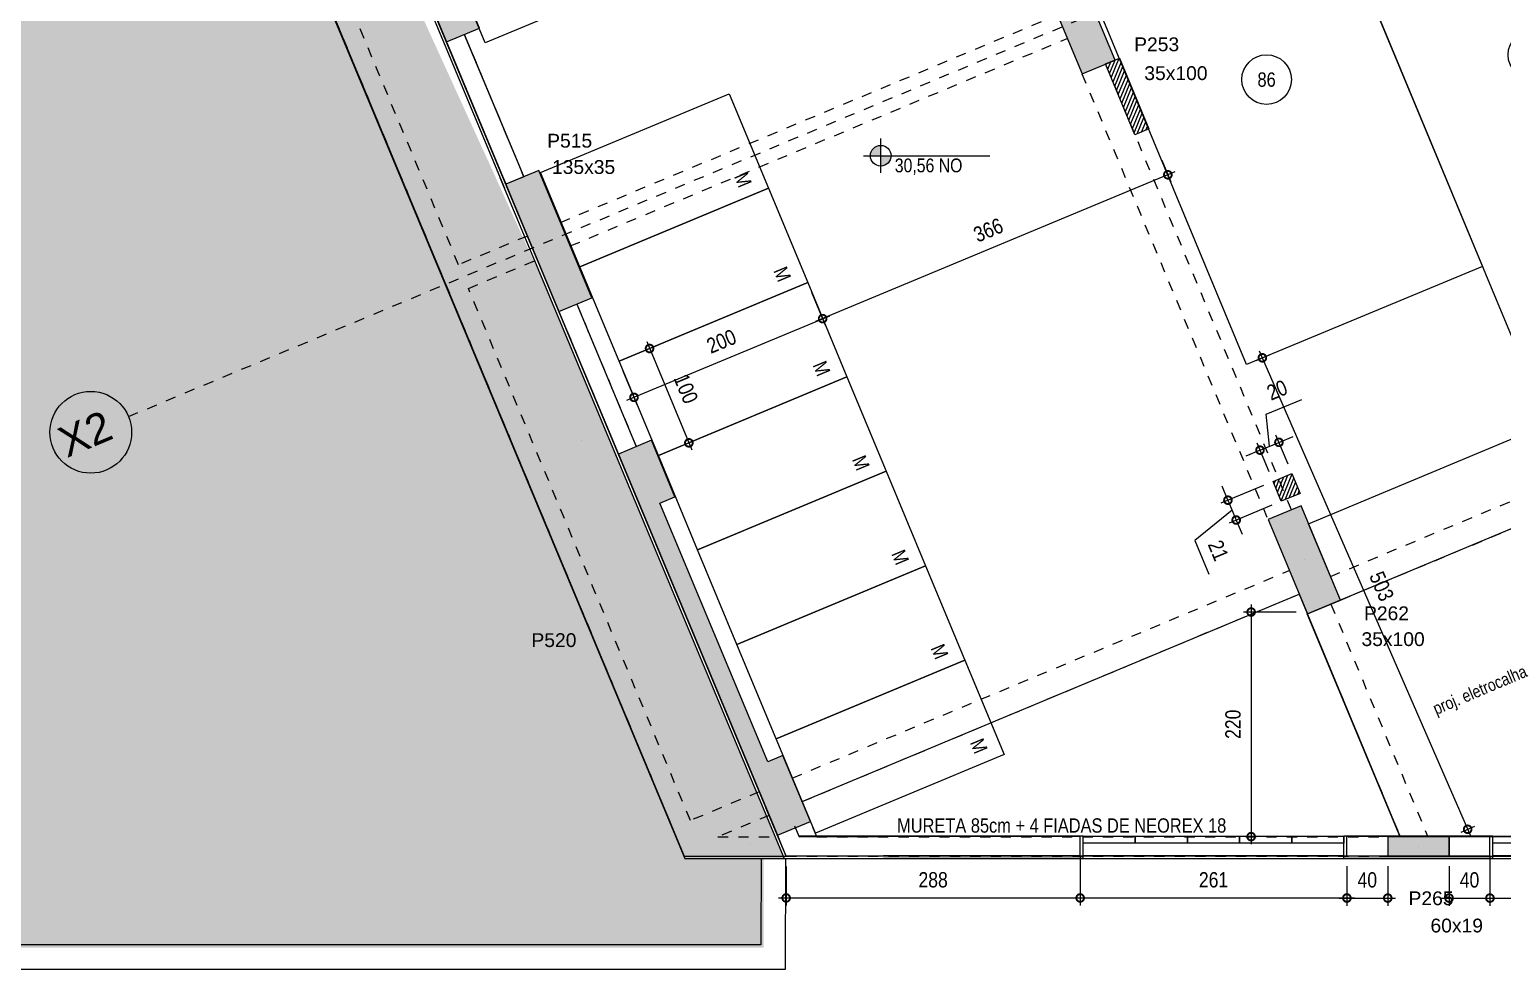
# Model space of a CAD drawing. Header units: metres. Extents: x -133 to 570, y -18 to 184.
# Drawn here: x -78.87 to -64.46, y -4.11 to 5.09 of the extents above; entities that cross this region are included whole.
import ezdxf
from ezdxf.enums import TextEntityAlignment as Align

# ---------------------------------------------------------------- set-up
doc = ezdxf.new("R2010")
doc.units = ezdxf.units.M
doc.header["$PDMODE"] = 35
doc.linetypes.add('DASHEDX2', pattern=[1.5, 1, -0.5])
doc.linetypes.add('ESTILO_TQS_0004', pattern=[1.12, 0.5, -0.2, 0.01, -0.2, 0.01, -0.2])
for name, color, linetype in [('1', 232, 'DASHEDX2'), ('12', 232, 'Continuous'), ('154', 37, 'Continuous'), ('205', 232, 'ESTILO_TQS_0004'), ('242', 143, 'Continuous'), ('28', 232, 'Continuous'), ('29', 232, 'Continuous'), ('3', 2, 'Continuous'), ('4', 2, 'Continuous'), ('5', 2, 'Continuous'), ('9', 232, 'Continuous'), ('ARQ-ALV ACAB', 4, 'Continuous'), ('ARQ-ALV OSSO', 5, 'Continuous'), ('ARQ-AUX', 7, 'Continuous'), ('ARQ-AUX1', 1, 'Continuous'), ('ARQ-DIM', 2, 'Continuous'), ('ARQ-DIM EMBASAM', 2, 'Continuous'), ('ARQ-ENCH', 1, 'Continuous'), ('ARQ-EST', 2, 'Continuous'), ('ARQ-SIM EMBASAM', 1, 'Continuous'), ('ARQ-TXT', 2, 'Continuous'), ('ARQ-TXT EMBASAM', 2, 'Continuous'), ('ARQ-VG', 1, 'Continuous'), ('ARQ-VRD', 84, 'Continuous')]:
    doc.layers.add(name, color=color, linetype=linetype)
doc.styles.add('Adesa', font='ARIALN.TTF')
doc.styles.get("Standard").update_dxf_attribs({"font": 'arial.ttf'})
doc.dimstyles.new('ADESA 1-0075', dxfattribs={"dimtxt": 0.15, "dimasz": 0.15, "dimexe": 0.075, "dimexo": 0.1, "dimgap": 0.1, "dimtad": 1, "dimdec": 1, "dimlfac": 100, "dimzin": 12, "dimtxsty": 'Adesa', "dimblk": 'DOTSMALL', "dimcen": 1, "dimdle": 0.075, "dimclrd": 1, "dimclre": 1, "dimclrt": 256, "dimazin": 3, "dimtm": 1e-09, "dimtfac": 1, "dimtdec": 1, "dimtmove": 1, "dimatfit": 0, "dimldrblk": 'DOTSMALL', "dimfxl": 0.8, "dimtvp": 2, "dimtolj": 1, "dimtzin": 0, "dimarcsym": 0})

# ---------------------------------------------------------------- blocks, each defined once
blk = doc.blocks.new('vaga')
blk.add_lwpolyline([(5, 0), (5, -2.5), (0, -2.5), (0, 0)], close=True)
blk.add_circle((2.5, -1.25), 0.243)
blk = doc.blocks.new('JHGHJ')
blk.add_lwpolyline([(0.9, 2), (-0.1, 2), (-0.1, 0), (0.9, 0)], close=True)
at = {"insert": (0.005, 1.873), "char_height": 0.14, "attachment_point": 1, "style": 'Adesa'}
blk.add_mtext_dynamic_manual_height_columns('M', width=0.37031, gutter_width=1, heights=[0], dxfattribs=at)
blk = doc.blocks.new('PL NEOREX 18')
at = {"layer": 'ARQ-AUX1'}
blk.add_lwpolyline([(0, 0), (0.51, 0), (0.51, -0.07), (0, -0.07)], close=True, dxfattribs=at)
blk = doc.blocks.new('_DotSmall')
at = {"color": 0, "linetype": 'ByBlock', "const_width": 0.5}
blk.add_lwpolyline([(-0.0625, 0, 1), (0.0625, 0, 1)], format="xyb", close=True, dxfattribs=at)
blk = doc.blocks.new('*D108')
at = {"layer": 'ARQ-DIM EMBASAM', "color": 1, "lineweight": -2, "transparency": 16777216}
for p, q in [((-64.583, -3.1), (-64.583, -3.486)), ((-60.443, -3.1), (-60.443, -3.486)), ((-64.658, -3.411), (-60.368, -3.411))]:
    blk.add_line(p, q, dxfattribs=at)
at = {"layer": 'Defpoints', "color": 0, "transparency": 16777216}
for p in [(-64.583, -3, 0), (-60.443, -3), (-60.443, -3.411)]:
    blk.add_point(p, dxfattribs=at)
at = {"layer": 'ARQ-DIM EMBASAM', "color": 1, "lineweight": -2, "transparency": 16777216, "xscale": 0.15, "yscale": 0.15, "zscale": 0.15, "rotation": 180}
blk.add_blockref('_DotSmall', (-64.583, -3.411), dxfattribs=at)
at = {"layer": 'ARQ-DIM EMBASAM', "color": 1, "lineweight": -2, "transparency": 16777216, "xscale": 0.15, "yscale": 0.15, "zscale": 0.15}
blk.add_blockref('_DotSmall', (-60.443, -3.411), dxfattribs=at)
at = {"layer": 'ARQ-DIM EMBASAM', "transparency": 16777216, "insert": (-62.513, -3.235), "char_height": 0.15, "attachment_point": 5, "style": 'Adesa'}
blk.add_mtext('\\A1;414', dxfattribs=at)
blk = doc.blocks.new('*D109')
at = {"layer": 'ARQ-DIM EMBASAM', "color": 1, "lineweight": -2, "transparency": 16777216}
for p, q in [((-65.983, -3.1), (-65.983, -3.486)), ((-65.583, -3.1), (-65.583, -3.486)), ((-66.058, -3.411), (-65.508, -3.411))]:
    blk.add_line(p, q, dxfattribs=at)
at = {"layer": 'Defpoints', "color": 0, "transparency": 16777216}
for p in [(-65.983, -3, 0), (-65.583, -3, 0), (-65.583, -3.411)]:
    blk.add_point(p, dxfattribs=at)
at = {"layer": 'ARQ-DIM EMBASAM', "color": 1, "lineweight": -2, "transparency": 16777216, "xscale": 0.15, "yscale": 0.15, "zscale": 0.15, "rotation": 180}
blk.add_blockref('_DotSmall', (-65.983, -3.411), dxfattribs=at)
at = {"layer": 'ARQ-DIM EMBASAM', "color": 1, "lineweight": -2, "transparency": 16777216, "xscale": 0.15, "yscale": 0.15, "zscale": 0.15}
blk.add_blockref('_DotSmall', (-65.583, -3.411), dxfattribs=at)
at = {"layer": 'ARQ-DIM EMBASAM', "transparency": 16777216, "insert": (-65.783, -3.234), "char_height": 0.15, "attachment_point": 5, "style": 'Adesa'}
blk.add_mtext('\\A1;40', dxfattribs=at)
blk = doc.blocks.new('*D110')
at = {"layer": 'ARQ-DIM EMBASAM', "color": 1, "lineweight": -2, "transparency": 16777216}
for p, q in [((-68.593, -3.099), (-68.593, -3.485)), ((-65.983, -3.099), (-65.983, -3.485)), ((-68.668, -3.41), (-65.908, -3.41))]:
    blk.add_line(p, q, dxfattribs=at)
at = {"layer": 'Defpoints', "color": 0, "transparency": 16777216}
for p in [(-68.593, -2.999, 0), (-65.983, -2.999), (-65.983, -3.41)]:
    blk.add_point(p, dxfattribs=at)
at = {"layer": 'ARQ-DIM EMBASAM', "color": 1, "lineweight": -2, "transparency": 16777216, "xscale": 0.15, "yscale": 0.15, "zscale": 0.15, "rotation": 180}
blk.add_blockref('_DotSmall', (-68.593, -3.41), dxfattribs=at)
at = {"layer": 'ARQ-DIM EMBASAM', "color": 1, "lineweight": -2, "transparency": 16777216, "xscale": 0.15, "yscale": 0.15, "zscale": 0.15}
blk.add_blockref('_DotSmall', (-65.983, -3.41), dxfattribs=at)
at = {"layer": 'ARQ-DIM EMBASAM', "transparency": 16777216, "insert": (-67.288, -3.233), "char_height": 0.15, "attachment_point": 5, "style": 'Adesa'}
blk.add_mtext('\\A1;261', dxfattribs=at)
blk = doc.blocks.new('*D111')
at = {"layer": 'ARQ-DIM EMBASAM', "color": 1, "lineweight": -2, "transparency": 16777216}
for p, q in [((-68.593, -3.004), (-68.593, -3.485)), ((-71.47, -3.101), (-71.47, -3.485)), ((-71.545, -3.41), (-68.518, -3.41))]:
    blk.add_line(p, q, dxfattribs=at)
at = {"layer": 'Defpoints', "color": 0, "transparency": 16777216}
for p in [(-71.47, -3.001), (-68.593, -2.904), (-68.593, -3.41)]:
    blk.add_point(p, dxfattribs=at)
at = {"layer": 'ARQ-DIM EMBASAM', "color": 1, "lineweight": -2, "transparency": 16777216, "xscale": 0.15, "yscale": 0.15, "zscale": 0.15, "rotation": 180}
blk.add_blockref('_DotSmall', (-71.47, -3.41), dxfattribs=at)
at = {"layer": 'ARQ-DIM EMBASAM', "color": 1, "lineweight": -2, "transparency": 16777216, "xscale": 0.15, "yscale": 0.15, "zscale": 0.15}
blk.add_blockref('_DotSmall', (-68.593, -3.41), dxfattribs=at)
at = {"layer": 'ARQ-DIM EMBASAM', "transparency": 16777216, "insert": (-70.032, -3.233), "char_height": 0.15, "attachment_point": 5, "style": 'Adesa'}
blk.add_mtext('\\A1;288', dxfattribs=at)
blk = doc.blocks.new('*D154')
at = {"layer": 'ARQ-DIM EMBASAM', "color": 1, "lineweight": -2, "transparency": 16777216}
for p, q in [((-72.835, 2.034), (-72.393, 0.973)), ((-73.013, 1.879), (-72.737, 1.994)), ((-72.629, 0.956), (-72.353, 1.071))]:
    blk.add_line(p, q, dxfattribs=at)
at = {"layer": 'Defpoints', "color": 0, "transparency": 16777216}
for p in [(-73.106, 1.84), (-72.422, 1.042), (-72.721, 0.917)]:
    blk.add_point(p, dxfattribs=at)
at = {"layer": 'ARQ-DIM EMBASAM', "color": 1, "lineweight": -2, "transparency": 16777216, "xscale": 0.15, "yscale": 0.15, "zscale": 0.15}
for p, rotation in [((-72.807, 1.965), 112.6254837993333), ((-72.422, 1.042), 292.6254837993333)]:
    blk.add_blockref('_DotSmall', p, dxfattribs=dict(at, rotation=rotation))
at = {"layer": 'ARQ-DIM EMBASAM', "transparency": 16777216, "insert": (-72.451, 1.571), "char_height": 0.15, "attachment_point": 5, "rotation": 292.6255, "style": 'Adesa'}
blk.add_mtext('\\A1;100', dxfattribs=at)
blk = doc.blocks.new('*D155')
at = {"layer": 'ARQ-DIM EMBASAM', "color": 1, "lineweight": -2, "transparency": 16777216}
for p, q in [((-71.221, 2.517), (-71.084, 2.187)), ((-73.028, 1.458), (-71.043, 2.286)), ((-73.067, 1.748), (-72.93, 1.418))]:
    blk.add_line(p, q, dxfattribs=at)
at = {"layer": 'Defpoints', "color": 0, "transparency": 16777216}
for p in [(-71.26, 2.61), (-71.113, 2.257), (-73.106, 1.84)]:
    blk.add_point(p, dxfattribs=at)
at = {"layer": 'ARQ-DIM EMBASAM', "color": 1, "lineweight": -2, "transparency": 16777216, "xscale": 0.15, "yscale": 0.15, "zscale": 0.15}
for p, rotation in [((-71.113, 2.257), 22.62548379931485), ((-72.959, 1.487), 202.6254837993148)]:
    blk.add_blockref('_DotSmall', p, dxfattribs=dict(at, rotation=rotation))
at = {"layer": 'ARQ-DIM EMBASAM', "transparency": 16777216, "insert": (-72.103, 2.035), "char_height": 0.15, "attachment_point": 5, "rotation": 22.6255, "style": 'Adesa'}
blk.add_mtext('\\A1;200', dxfattribs=at)
blk = doc.blocks.new('NipAcOs')
at = {"layer": 'ARQ-SIM EMBASAM'}
h = blk.add_hatch(color=256, dxfattribs=at)
h.dxf.hatch_style = 1
h.paths.add_polyline_path([(0, 0.15, 0.414214), (-0.15, 0), (0, 0)])
h.paths.add_polyline_path([(0.15, 0), (0, 0), (0, -0.15, 0.414214)])
for p, q in [((0, -0.25), (0, 0.25)), ((-0.25, 0), (0.15, 0)), ((0.15, 0), (1.583, 0))]:
    blk.add_line(p, q, dxfattribs=at)
blk.add_circle((0, 0), 0.15, dxfattribs=at)
at = {"style": 'Adesa'}
for p in [(0.204, 0.06), (0.204, -0.24)]:
    blk.add_attdef('000,00', p, '', height=0.2, dxfattribs=at)
blk = doc.blocks.new('*D188')
at = {"layer": 'ARQ-DIM EMBASAM', "color": 1, "lineweight": -2, "transparency": 16777216}
for p, q in [((-66.92, -0.538), (-66.92, -2.885)), ((-66.478, -0.613), (-66.995, -0.613)), ((-66.083, -2.81), (-66.995, -2.81))]:
    blk.add_line(p, q, dxfattribs=at)
at = {"layer": 'Defpoints', "color": 0, "transparency": 16777216}
for p in [(-66.378, -0.613, 0), (-66.92, -2.81), (-65.983, -2.81)]:
    blk.add_point(p, dxfattribs=at)
at = {"layer": 'ARQ-DIM EMBASAM', "color": 1, "lineweight": -2, "transparency": 16777216, "xscale": 0.15, "yscale": 0.15, "zscale": 0.15}
for p, rotation in [((-66.92, -0.613), 90), ((-66.92, -2.81), 270)]:
    blk.add_blockref('_DotSmall', p, dxfattribs=dict(at, rotation=rotation))
at = {"layer": 'ARQ-DIM EMBASAM', "transparency": 16777216, "insert": (-67.097, -1.711), "char_height": 0.15, "attachment_point": 5, "rotation": 90, "style": 'Adesa'}
blk.add_mtext('\\A1;220', dxfattribs=at)
blk = doc.blocks.new('*D189')
at = {"layer": 'ARQ-DIM EMBASAM', "color": 1, "lineweight": -2, "transparency": 16777216}
for p, q in [((-67.794, 3.806), (-67.706, 3.595)), ((-67.666, 3.693), (-71.182, 2.228)), ((-71.172, 2.399), (-71.084, 2.187))]:
    blk.add_line(p, q, dxfattribs=at)
at = {"layer": 'Defpoints', "color": 0, "transparency": 16777216}
for p in [(-67.832, 3.898), (-71.21, 2.491, 0), (-71.113, 2.257)]:
    blk.add_point(p, dxfattribs=at)
at = {"layer": 'ARQ-DIM EMBASAM', "color": 1, "lineweight": -2, "transparency": 16777216, "xscale": 0.15, "yscale": 0.15, "zscale": 0.15}
for p, rotation in [((-67.735, 3.664), 22.61582160866737), ((-71.113, 2.257), 202.6158216086673)]:
    blk.add_blockref('_DotSmall', p, dxfattribs=dict(at, rotation=rotation))
at = {"layer": 'ARQ-DIM EMBASAM', "transparency": 16777216, "insert": (-69.492, 3.123), "char_height": 0.15, "attachment_point": 5, "rotation": 22.6158, "style": 'Adesa'}
blk.add_mtext('\\A1;366', dxfattribs=at)
blk = doc.blocks.new('*D209')
at = {"layer": 'ARQ-DIM EMBASAM', "color": 1, "lineweight": -2, "transparency": 16777216}
for p, q in [((-64.583, -3.005), (-64.583, -3.486)), ((-64.983, -3.1), (-64.983, -3.486)), ((-65.058, -3.411), (-64.508, -3.411))]:
    blk.add_line(p, q, dxfattribs=at)
at = {"layer": 'Defpoints', "color": 0, "transparency": 16777216}
for p in [(-64.983, -3, 0), (-64.583, -2.905, 0), (-64.583, -3.411)]:
    blk.add_point(p, dxfattribs=at)
at = {"layer": 'ARQ-DIM EMBASAM', "color": 1, "lineweight": -2, "transparency": 16777216, "xscale": 0.15, "yscale": 0.15, "zscale": 0.15, "rotation": 180}
blk.add_blockref('_DotSmall', (-64.983, -3.411), dxfattribs=at)
at = {"layer": 'ARQ-DIM EMBASAM', "color": 1, "lineweight": -2, "transparency": 16777216, "xscale": 0.15, "yscale": 0.15, "zscale": 0.15}
blk.add_blockref('_DotSmall', (-64.583, -3.411), dxfattribs=at)
at = {"layer": 'ARQ-DIM EMBASAM', "transparency": 16777216, "insert": (-64.783, -3.234), "char_height": 0.15, "attachment_point": 5, "style": 'Adesa'}
blk.add_mtext('\\A1;40', dxfattribs=at)
blk = doc.blocks.new('*D219')
at = {"layer": 'ARQ-DIM EMBASAM', "color": 1, "lineweight": -2, "transparency": 16777216}
for p, q in [((-66.872, 1.847), (-66.741, 1.904)), ((-66.84, 1.943), (-64.771, -2.807)), ((-64.864, -2.765), (-64.732, -2.708))]:
    blk.add_line(p, q, dxfattribs=at)
at = {"layer": 'Defpoints', "color": 0, "transparency": 16777216}
for p in [(-66.964, 1.807), (-64.801, -2.738), (-64.955, -2.805)]:
    blk.add_point(p, dxfattribs=at)
at = {"layer": 'ARQ-DIM EMBASAM', "color": 1, "lineweight": -2, "transparency": 16777216, "xscale": 0.15, "yscale": 0.15, "zscale": 0.15}
for p, rotation in [((-66.81, 1.874), 113.5313973303616), ((-64.801, -2.738), 293.5313973303616)]:
    blk.add_blockref('_DotSmall', p, dxfattribs=dict(at, rotation=rotation))
at = {"layer": 'ARQ-DIM EMBASAM', "transparency": 16777216, "insert": (-65.643, -0.361), "char_height": 0.15, "attachment_point": 5, "rotation": 293.5314, "style": 'Adesa'}
blk.add_mtext('\\A1;503', dxfattribs=at)
blk = doc.blocks.new('terreno + circ vert')
at = {"layer": 'ARQ-EST', "color": 102}
blk.add_lwpolyline([(45.0315, 1.1617, 0.011807), (45.0465, 1.811), (45.1211, 8.4606), (42.945, 9.4812), (35.5548, 12.9472), (27.5061, 16.8929), (22.1014, 19.5405), (15.0017, 23.0148), (8.3251, 26.282), (0.4895, 30.0914), (-5.8932, 33.2362), (-11.2422, 35.8718), (-77.2068, 8.3436), (-72.4625, -3.025), (39.7459, -3.025), (40.5291, -3.025, 0.3925275), (45.0315, 1.1617)], format="xyb", dxfattribs=at)
at = {"layer": 'Defpoints'}
blk.add_lwpolyline([(45.0315, 1.1617, 0.0118069), (45.0465, 1.811), (45.1211, 8.4606), (42.945, 9.4812), (35.5548, 12.9472), (27.5061, 16.8929), (22.1014, 19.5405), (15.0017, 23.0148), (8.3251, 26.282), (0.4895, 30.0914), (-5.8932, 33.2362), (-11.2422, 35.8718), (-77.2068, 8.3436), (-72.4625, -3.025), (39.7459, -3.025), (40.5292, -3.025, 0.3925339)], format="xyb", close=True, dxfattribs=at)
blk = doc.blocks.new('est-lo-027-5s2-r00')
at = {"layer": '3'}
h = blk.add_hatch(color=8, dxfattribs=at)
h.dxf.hatch_style = 1
h.paths.add_polyline_path([(-148.970122, -1084.012884), (-175.931779, -1019.413174), (-161.168519, -1013.253129), (-321.746601, -628.409121), (-336.548809, -634.585416), (-359.652264, -579.215304), (-327.356512, -565.739741), (-116.720778, -1070.552721)])
h.paths.add_polyline_path([(-2993.189391, -2271.093091), (-3020.150796, -2206.493691), (-3034.91647, -2212.656366), (-3140.452498, -1959.793707), (-3125.686931, -1953.631076), (-3148.796798, -1898.260198), (-3181.096476, -1911.740954), (-3025.489069, -2284.573847)])
h.paths.add_polyline_path([(-3206.956585, -1758.910115), (-3258.953894, -1634.325686), (-3291.253561, -1647.80647), (-3239.256251, -1772.390899)])
h.paths.add_polyline_path([(-3349.413448, -1508.456443), (-3317.113664, -1494.975643), (-3340.223531, -1439.604766), (-3354.989096, -1445.767396), (-3459.753463, -1194.753625), (-3444.987898, -1188.590995), (-3471.949774, -1123.990766), (-3504.249558, -1137.471566)])
h.paths.add_polyline_path([(-307.055595, -557.258747), (-324.589687, -564.576864), (-113.903768, -1069.377), (37.443296, -1006.210029), (30.125018, -988.67555), (-103.687953, -1044.524404)])
h.paths.add_polyline_path([(395.50603, -856.766701), (368.54544, -792.167119), (353.779873, -798.329751), (193.164483, -413.500243), (207.93005, -407.337612), (184.820183, -351.966735), (-61.58022, -454.805644), (-28.455689, -534.171498), (-10.921578, -526.853373), (-36.727985, -465.02163), (159.838629, -382.981602), (355.888227, -852.713346), (159.321613, -934.753374), (132.745266, -871.076866), (115.211155, -878.39499), (141.787502, -942.071499), (123.330543, -949.774788), (130.648668, -967.308899)])
h.paths.add_polyline_path([(-627.731572, 63.086413), (-600.77006, -1.512943), (-586.004505, 4.649683), (-426.160048, -378.335115), (-440.918994, -384.494983), (-417.811063, -439.861221), (-385.518803, -426.383561), (-595.432703, 76.566831)])
h.paths.add_polyline_path([(-83.249658, 290.335142), (-592.661728, 77.724364), (-382.746826, -425.22843), (-365.212715, -417.910305), (-567.809492, 67.508377), (-108.231211, 259.320275), (-7.318125, 17.534111), (-242.644353, -80.682824), (-140.960826, -324.314951), (-70.362958, -294.849871), (-77.681083, -277.31576), (-130.744839, -299.462715), (-217.792117, -90.898811), (0, 0), (87.047278, -208.563904), (33.98352, -230.71086), (41.301645, -248.244971), (126.66508, -212.61726), (103.555213, -157.246382), (88.789646, -163.409014), (-71.053349, 219.572281), (-56.287782, 225.734912)])
h.paths.add_polyline_path([(2148.345152, 312.594689), (2171.455384, 257.22294), (2186.220944, 263.385568), (2291.759341, 10.517234), (2276.992979, 4.354271), (2303.95449, -60.245085), (2336.258434, -46.762549), (2180.648658, 326.076018)])
h.paths.add_polyline_path([(2122.488559, 465.414846), (2070.491249, 589.999274), (2038.191583, 576.51849), (2090.188893, 451.934062)])
h.paths.add_polyline_path([(1825.196854, 1086.85293), (1852.158366, 1022.253574), (1866.923925, 1028.416201), (1971.688571, 777.401762), (1956.922202, 771.238796), (1980.031084, 715.87028), (2012.330763, 729.351036), (1857.495723, 1100.333348)])
h.paths.add_polyline_path([(-2506.848631, -2068.110954), (-2474.548964, -2054.63017), (-2513.06549, -1962.345409), (-2545.365156, -1975.826193)])
h.paths.add_polyline_path([(-2008.510637, -1860.120102), (-1971.596733, -1844.713492), (-2010.113259, -1752.42873), (-2047.027163, -1767.83534)])
h.paths.add_polyline_path([(-1510.173594, -1652.131632), (-1477.873928, -1638.650848), (-1516.390454, -1546.366086), (-1548.69012, -1559.84687)])
h.paths.add_polyline_path([(-2727.356416, -1539.777778), (-2695.056749, -1526.296994), (-2733.573275, -1434.012233), (-2765.872941, -1447.493017)])
h.paths.add_polyline_path([(-1016.425474, -1446.127269), (-984.125808, -1432.646485), (-1022.642334, -1340.361723), (-1054.942, -1353.842507)])
h.paths.add_polyline_path([(-2180.679227, -1447.607099), (-2143.765323, -1432.200489), (-2182.281849, -1339.915727), (-2219.195753, -1355.322337)])
h.paths.add_polyline_path([(-522.726284, -1240.005668), (-490.426618, -1226.524884), (-528.943144, -1134.240122), (-561.24281, -1147.720906)])
h.paths.add_polyline_path([(-1682.342105, -1239.618596), (-1650.042439, -1226.137812), (-1688.558965, -1133.85305), (-1720.858631, -1147.333834)])
h.paths.add_polyline_path([(-2277.354905, -1215.973493), (-2240.441001, -1200.566883), (-2278.957527, -1108.282121), (-2315.871431, -1123.688731)])
h.paths.add_polyline_path([(-1188.61845, -1033.555614), (-1156.318784, -1020.07483), (-1194.83531, -927.790068), (-1227.134976, -941.270852)])
h.paths.add_polyline_path([(-1779.017844, -1007.985049), (-1746.718178, -994.504265), (-1785.234704, -902.219503), (-1817.53437, -915.700287)])
h.paths.add_polyline_path([(-2947.092742, -1013.293008), (-2914.793075, -999.812224), (-2953.309601, -907.527463), (-2985.609268, -921.008247)])
h.paths.add_polyline_path([(-694.894795, -827.492632), (-662.595129, -814.011848), (-701.111655, -721.727086), (-733.411321, -735.20787)])
h.paths.add_polyline_path([(-1285.29419, -801.922067), (-1252.994524, -788.441283), (-1291.51105, -696.156521), (-1323.810716, -709.637305)])
h.paths.add_polyline_path([(-2448.754038, -805.303867), (-2411.840133, -789.897257), (-2450.356659, -697.612495), (-2487.270563, -713.019106)])
h.paths.add_polyline_path([(72.453638, -775.948255), (89.987743, -768.630115), (31.827789, -629.280125), (14.293684, -636.598265)], flags=17)
h.paths.add_polyline_path([(793.258016, -690.758509), (825.557683, -677.277725), (787.041157, -584.992964), (754.741491, -598.473748)])
h.paths.add_polyline_path([(-791.570535, -595.859085), (-759.270869, -582.378301), (-797.787395, -490.093539), (-830.087061, -503.574323)])
h.paths.add_polyline_path([(-1950.416952, -597.315399), (-1918.117286, -583.834615), (-1956.633811, -491.549854), (-1988.933478, -505.030638)])
h.paths.add_polyline_path([(1288.827223, -483.924739), (1325.741127, -468.518129), (1287.224601, -376.233367), (1250.310697, -391.639977)])
h.paths.add_polyline_path([(-1456.693297, -391.252417), (-1424.393631, -377.771633), (-1462.910156, -285.486871), (-1495.209823, -298.967655)])
h.paths.add_polyline_path([(1791.778336, -274.010037), (1824.078002, -260.529253), (1785.561476, -168.244491), (1753.26181, -181.725275)])
h.paths.add_polyline_path([(621.089508, -278.245472), (653.389175, -264.764688), (614.872649, -172.479927), (582.572983, -185.960711)])
h.paths.add_polyline_path([(-962.969643, -185.189435), (-930.669976, -171.708651), (-969.186502, -79.423889), (-1001.486168, -92.904673)])
h.paths.add_polyline_path([(1116.658827, -71.412197), (1153.572731, -56.005587), (1115.056205, 36.279175), (1078.142301, 20.872565)])
h.paths.add_polyline_path([(524.413242, -46.610684), (556.712909, -33.1299), (518.196383, 59.154862), (485.896717, 45.674078)])
h.paths.add_polyline_path([(1019.982611, 160.222697), (1056.896515, 175.629307), (1018.379989, 267.914069), (981.466085, 252.507459)])
h.paths.add_polyline_path([(1571.272116, 254.319389), (1603.571782, 267.800173), (1565.055256, 360.084935), (1532.75559, 346.604151)])
h.paths.add_polyline_path([(353.015134, 364.056581), (385.3148, 377.537365), (346.798275, 469.822126), (314.498608, 456.341342)])
h.paths.add_polyline_path([(848.584495, 570.889889), (885.4984, 586.2965), (846.981874, 678.581261), (810.067969, 663.174651)])
h.paths.add_polyline_path([(1351.53582, 780.80418), (1383.835487, 794.284964), (1345.318961, 886.569725), (1313.019294, 873.088941)])
edge = h.paths.add_edge_path(flags=17)
edge.add_line((16.667724, 82.372607), (19.948001, 83.741683))
at = {"layer": '4'}
h = blk.add_hatch(color=8, dxfattribs=at)
h.dxf.hatch_style = 1
h.paths.add_polyline_path([(686.781018, -2305.03035), (746.781018, -2305.03035), (746.781018, -2286.03035), (686.781018, -2286.03035)])
h.paths.add_polyline_path([(171.771377, -2305.03035), (221.771377, -2305.03035), (221.771377, -2286.03035), (171.771377, -2286.03035)])
h.paths.add_polyline_path([(-363.228623, -2305.03035), (-303.228623, -2305.03035), (-303.228623, -2286.03035), (-363.228623, -2286.03035)])
h.paths.add_polyline_path([(-688.228623, -2305.03035), (-628.228623, -2305.03035), (-628.228623, -2286.03035), (-688.228623, -2286.03035)])
h.paths.add_polyline_path([(-1268.228623, -2305.03035), (-1208.228623, -2305.03035), (-1208.228623, -2286.03035), (-1268.228623, -2286.03035)])
h.paths.add_polyline_path([(-1848.228623, -2305.03035), (-1788.228623, -2305.03035), (-1788.228623, -2286.03035), (-1848.228623, -2286.03035)])
h.paths.add_polyline_path([(-2428.228623, -2305.03035), (-2368.228623, -2305.03035), (-2368.228623, -2286.03035), (-2428.228623, -2286.03035)])
h.paths.add_polyline_path([(196.771377, -1874.030327), (221.771377, -1874.030327), (221.771377, -1804.030327), (196.771377, -1804.030327)])
h.paths.add_polyline_path([(-328.228623, -1874.030327), (-303.228623, -1874.030327), (-303.228623, -1804.030327), (-328.228623, -1804.030327)])
h.paths.add_polyline_path([(-853.228623, -1874.030327), (-828.228623, -1874.030327), (-828.228623, -1804.030327), (-853.228623, -1804.030327)])
h.paths.add_polyline_path([(721.771377, -1852.03035), (746.771377, -1852.03035), (746.771377, -1782.03035), (721.771377, -1782.03035)])
h.paths.add_polyline_path([(721.771377, -1394.030329), (746.771377, -1394.030329), (746.771377, -1324.030329), (721.771377, -1324.030329)])
h.paths.add_polyline_path([(348.609416, -900.178995), (403.980273, -877.069079), (396.662133, -859.534974), (341.291276, -882.64489)])
h.paths.add_polyline_path([(768.971586, -731.235731), (801.271252, -717.754947), (791.642121, -694.683756), (759.342454, -708.16454)])
h.paths.add_polyline_path([(-140.498536, -1104.316039), (-148.97203, -1084.01368), (-116.72063, -1070.553075), (-115.451027, -1073.595025), (-95.100093, -1065.101258), (-87.896223, -1082.361619), (-140.498556, -1104.315991)])
at = {"layer": '1'}
for p, q in [((-3589.103594, -1172.877276), (-3116.707878, -2305.03035)), ((-3337.481309, -1726.582828), (-3564.253476, -1183.096093)), ((-3237.768834, -1685.084632), (-2751.428107, -1482.102527)), ((-3349.422708, -1508.461347), (-3291.253195, -1647.807348)), ((-3331.888596, -1501.143223), (-3273.728643, -1640.493213)), ((-3228.139703, -1708.155822), (-2741.798975, -1505.173718)), ((-3270.107901, -1698.470985), (-3337.481309, -1726.582828)), ((-3327.855529, -1749.65532), (-3260.478824, -1721.542101)), ((-3110.649867, -2270.214778), (-3327.855529, -1749.65532)), ((-3239.265743, -1772.39589), (-3181.096106, -1911.741839)), ((-3221.731632, -1765.077766), (-3163.57169, -1904.427728)), ((-2484.177553, -2031.558754), (-2018.138527, -1837.050362)), ((-2474.548964, -2054.63017), (-2265.161018, -1967.238965)), ((-3010.906466, -2228.641881), (-2524.565523, -2025.66018)), ((-3001.277861, -2251.713291), (-2514.936919, -2048.73159)), ((-2483.856469, -2058.570315), (-2388.947796, -2286.03035)), ((-2506.949305, -2068.152972), (-2416.036783, -2286.03035)), ((-3043.224066, -2242.081074), (-3110.649867, -2270.214778)), ((-3033.594955, -2265.152273), (-3083.631775, -2286.03035)), ((-2986.956756, -2286.03035), (-2993.189894, -2271.091885)), ((-3083.631775, -2286.03035), (-3024.880258, -2286.03035)), ((-3025.489351, -2284.570913), (-3016.950646, -2305.03035)), ((-2986.956756, -2286.03035), (-2428.228623, -2286.03035)), ((-2132.143445, -2286.03035), (-2368.228623, -2286.03035)), ((-3116.707878, -2305.03035), (-2428.228623, -2305.03035))]:
    blk.add_line(p, q, dxfattribs=at)
for points in [[(-2727.404981, -1539.799063), (-2545.435631, -1975.910468)], [(-2522.36421, -1966.281887), (-2704.333564, -1530.170474)], [(-2368.228623, -2305.03035), (-2114.637954, -2305.03035)]]:
    blk.add_lwpolyline(points, dxfattribs=at)
at = {"layer": '154'}
for points in [[(-3589.103594, -1172.877276), (-3116.707878, -2305.03035), (-3016.950646, -2305.03035), (-3504.249558, -1137.471566), (-3589.103594, -1172.877276)], [(-2505.747365, -1979.87952), (-2039.68998, -1785.415096), (-2008.510637, -1860.120102), (-2474.548964, -2054.63017), (-2505.747365, -1979.87952)], [(-2416.036783, -2286.03035), (-2506.947379, -2068.152169), (-2008.510819, -1860.119667), (-1830.750595, -2286.03035), (-2416.036783, -2286.03035)], [(-3001.277861, -2251.713291), (-2514.917772, -2048.777478), (-2416.036783, -2286.03035), (-2428.228623, -2286.03035), (-2428.228623, -2305.03035), (-3016.950646, -2305.03035), (-3025.489069, -2284.573847), (-2993.189391, -2271.093091), (-3001.277861, -2251.713291)], [(-2368.228623, -2305.03035), (-1848.228623, -2305.03035), (-1848.228623, -2286.03035), (-2368.228623, -2286.03035), (-2368.228623, -2305.03035)]]:
    blk.add_lwpolyline(points, dxfattribs=at)
at = {"layer": '205'}
blk.add_line((-3660.4751, -1875.052904), (2212.807186, 576.255675), dxfattribs=at)
at = {"layer": '242', "linetype": 'Continuous'}
for p, q in [((-3249.105073, -1703.358293), (-3249.105073, -1703.358293)), ((-3217.146406, -1898.050273), (-3217.146406, -1898.050273)), ((-2509.95706, -2015.228181), (-2509.95706, -2015.228181)), ((-3090.217121, -2095.134821), (-3090.217121, -2095.134821)), ((-3052.220873, -2292.935954), (-3052.220873, -2292.935954)), ((-2398.228623, -2295.53035), (-2398.228623, -2295.53035))]:
    blk.add_line(p, q, dxfattribs=at)
at = {"layer": '28'}
blk.add_circle((-3697.389005, -1890.459514), 40, dxfattribs=at)
at = {"layer": '3'}
for p, q in [((-3249.105073, -1703.358293), (-3249.105073, -1703.358293)), ((-3217.146406, -1898.050273), (-3217.146406, -1898.050273)), ((-2509.95706, -2015.228181), (-2509.95706, -2015.228181)), ((-3090.217121, -2095.134821), (-3090.217121, -2095.134821)), ((-3052.220873, -2292.935954), (-3052.220873, -2292.935954))]:
    blk.add_line(p, q, dxfattribs=at)
for points in [[(-3349.413448, -1508.456443), (-3317.113664, -1494.975643), (-3340.223531, -1439.604766), (-3354.989096, -1445.767396), (-3459.753463, -1194.753625), (-3444.987898, -1188.590995), (-3471.949774, -1123.990766), (-3504.249558, -1137.471566), (-3349.413448, -1508.456443)], [(-2727.356416, -1539.777778), (-2695.056749, -1526.296994), (-2733.573275, -1434.012233), (-2765.872941, -1447.493017), (-2727.356416, -1539.777778)], [(-3206.956585, -1758.910115), (-3258.953894, -1634.325686), (-3291.253561, -1647.80647), (-3239.256251, -1772.390899), (-3206.956585, -1758.910115)], [(-2993.189391, -2271.093091), (-3020.150796, -2206.493691), (-3034.91647, -2212.656366), (-3140.452498, -1959.793707), (-3125.686931, -1953.631076), (-3148.796798, -1898.260198), (-3181.096476, -1911.740954), (-3025.489069, -2284.573847), (-2993.189391, -2271.093091)], [(-2506.848631, -2068.110954), (-2474.548964, -2054.63017), (-2513.06549, -1962.345409), (-2545.365156, -1975.826193), (-2506.848631, -2068.110954)]]:
    blk.add_lwpolyline(points, dxfattribs=at)
at = {"layer": '4'}
blk.add_line((-2398.228623, -2295.53035), (-2398.228623, -2295.53035), dxfattribs=at)
blk.add_lwpolyline([(-2428.228623, -2305.03035), (-2368.228623, -2305.03035), (-2368.228623, -2286.03035), (-2428.228623, -2286.03035), (-2428.228623, -2305.03035)], dxfattribs=at)
at = {"layer": '5'}
blk.add_line((-2398.228623, -2295.53035), (-2398.228623, -2295.53035), dxfattribs=at)
blk.add_lwpolyline([(-2428.228623, -2305.03035), (-2368.228623, -2305.03035), (-2368.228623, -2286.03035), (-2428.228623, -2286.03035), (-2428.228623, -2305.03035)], dxfattribs=at)
at = {"layer": '12'}
for s, p in [('35x100', (-2666.41879, -1545.882701)), ('135x35', (-3246.059524, -1637.714197)), ('35x100', (-2453.901562, -2099.54386)), ('60x19', (-2386.379613, -2379.675725))]:
    blk.add_text(s, height=13.5, dxfattribs=at).set_placement(p)
at = {"layer": '29'}
blk.add_text('X2', height=30, rotation=22.654, dxfattribs=at).set_placement((-3720.809917, -1915.646066))
at = {"layer": '9'}
for s, p in [('P253', (-2676.367509, -1517.666951)), ('P515', (-3250.788908, -1611.987431)), ('P262', (-2451.439176, -2074.241756)), ('P520', (-3266.187265, -2100.504885)), ('P265', (-2407.855004, -2353.004844))]:
    blk.add_text(s, height=13.5, dxfattribs=at).set_placement(p)
blk = doc.blocks.new('*D569')
at = {"layer": 'ARQ-DIM EMBASAM', "color": 1, "lineweight": -2, "transparency": 16777216}
for p, q in [((-66.798, 0.626), (-67.216, 0.452)), ((-67.147, 0.481), (-67.205, 0.619)), ((-67.147, 0.481), (-67.066, 0.287)), ((-67.147, 0.481), (-67.066, 0.287)), ((-67.107, 0.384), (-67.471, 0.086)), ((-66.717, 0.432), (-67.135, 0.258)), ((-67.066, 0.287), (-67.009, 0.149)), ((-67.471, 0.086), (-67.335, -0.241))]:
    blk.add_line(p, q, dxfattribs=at)
at = {"layer": 'Defpoints', "color": 0, "transparency": 16777216}
for p in [(-66.705, 0.665, 0), (-66.625, 0.471, 0), (-67.066, 0.287)]:
    blk.add_point(p, dxfattribs=at)
at = {"layer": 'ARQ-DIM EMBASAM', "color": 1, "lineweight": -2, "transparency": 16777216, "xscale": 0.15, "yscale": 0.15, "zscale": 0.15}
for p, rotation in [((-67.147, 0.481), 292.5940198426636), ((-67.066, 0.287), 112.5940198426637)]:
    blk.add_blockref('_DotSmall', p, dxfattribs=dict(at, rotation=rotation))
at = {"layer": 'ARQ-DIM EMBASAM', "transparency": 16777216, "insert": (-67.241, -0.01), "char_height": 0.15, "attachment_point": 5, "rotation": 292.594, "style": 'Adesa'}
blk.add_mtext('\\A1;21', dxfattribs=at)
blk = doc.blocks.new('*D568')
at = {"layer": 'ARQ-DIM EMBASAM', "color": 1, "lineweight": -2, "transparency": 16777216}
for p, q in [((-66.773, 1.322), (-66.424, 1.467)), ((-66.741, 1.009), (-66.773, 1.322)), ((-66.744, 0.757), (-66.862, 1.04)), ((-66.833, 0.971), (-66.648, 1.047)), ((-66.833, 0.971), (-66.648, 1.047)), ((-66.559, 0.834), (-66.677, 1.117)), ((-66.648, 1.047), (-66.51, 1.105)), ((-66.833, 0.971), (-66.971, 0.913))]:
    blk.add_line(p, q, dxfattribs=at)
at = {"layer": 'Defpoints', "color": 0, "transparency": 16777216}
for p in [(-66.648, 1.047), (-66.521, 0.741), (-66.705, 0.665)]:
    blk.add_point(p, dxfattribs=at)
at = {"layer": 'ARQ-DIM EMBASAM', "color": 1, "lineweight": -2, "transparency": 16777216, "xscale": 0.15, "yscale": 0.15, "zscale": 0.15}
for p, rotation in [((-66.833, 0.971), 22.59080107232874), ((-66.648, 1.047), 202.5908010723287)]:
    blk.add_blockref('_DotSmall', p, dxfattribs=dict(at, rotation=rotation))
at = {"layer": 'ARQ-DIM EMBASAM', "transparency": 16777216, "insert": (-66.666, 1.558), "char_height": 0.15, "attachment_point": 5, "rotation": 22.5908, "style": 'Adesa'}
blk.add_mtext('\\A1;20', dxfattribs=at)

msp = doc.modelspace()

# ---------------------------------------------------------------- hatches: boundary and pattern name
at = {"layer": 'ARQ-ENCH', "extrusion": (1.01405e-05, 4.23118e-06, 1)}
h = msp.add_hatch(dxfattribs=at)
h.set_pattern_fill('ANSI31', color=256, scale=0.01)
h.set_pattern_definition([(67.5613, (-67.61392, 2.504397), (-0.02934616, 0.0121188), [])])
h.paths.add_polyline_path([(-68.3444, 4.7484), (-68.2095, 4.8044), (-67.9219, 4.1122), (-68.0567, 4.0561)])
at = {"layer": 'ARQ-ENCH'}
h = msp.add_hatch(dxfattribs=at)
h.set_pattern_fill('ANSI31', color=256, scale=0.01, angle=23)
h.set_pattern_definition([(68, (-0.011213, -0.08966), (-0.029438087, 0.01189376), [])])
h.paths.add_polyline_path([(-66.7054, 0.6647), (-66.5211, 0.7414), (-66.4404, 0.5476), (-66.6247, 0.4708)])
at = {"layer": 'ARQ-VRD'}
h = msp.add_hatch(dxfattribs=at)
h.set_pattern_fill('GRASS', color=256, scale=0.01)
h.set_pattern_definition([(90, (0, -0.01016), (-0.17960512, 0.17960512), [0.047625, -0.31158524]), (45, (0, -0.01016), (-0.1796051, 0.1796051), [0.047625, -0.206375]), (135, (0, -0.01016), (-0.1796051, -0.1796051), [0.047625, -0.206375])])
h.paths.add_polyline_path([(-83.4634, -3.8949), (-71.6918, -3.8948), (-71.6904, -3.0256), (-71.4872, -3.0263), (-73.8209, 2.5605), (-76.5706, 8.5839), (-76.9322, 9.4504), (-87.2476, 5.1741)])

# ---------------------------------------------------------------- linework, layer by layer
at = {"layer": 'ARQ-ALV ACAB'}
for p, q in [((-68.5633, -3.0242), (-68.5633, -2.8042)), ((-66.0133, -3.025), (-66.0133, -2.805)), ((-64.5534, -3.025), (-64.5534, -2.805))]:
    msp.add_line(p, q, dxfattribs=at)
at = {"layer": 'ARQ-ALV ACAB', "elevation": 0}
for points in [[(-76.3669, 8.6654), (-74.2252, 3.535)], [(-70.5169, -3.0242), (-71.4872, -3.0263), (-74.2678, 3.6359)], [(-68.5633, -2.8042), (-71.3463, -2.8054)], [(-64.5534, -2.805), (-66.0133, -2.805)], [(-68.5633, -3.0242), (-70.5169, -3.0242)], [(-64.5534, -3.025), (-66.0133, -3.025)]]:
    msp.add_lwpolyline(points, dxfattribs=at)
at = {"layer": 'ARQ-ALV OSSO'}
for p, q in [((-68.5933, -2.9992), (-68.5933, -2.8092)), ((-65.9833, -3), (-65.9833, -2.81)), ((-64.5834, -3), (-64.5834, -2.81))]:
    msp.add_line(p, q, dxfattribs=at)
at = {"layer": 'ARQ-ALV OSSO', "elevation": 0}
for points in [[(-76.1073, 8.1082), (-74.2137, 3.5723)], [(-74.7953, 4.9652), (-74.2137, 3.5723)], [(-74.6213, 5.0378), (-74.0383, 3.6454)], [(-74.62, 5.0384), (-74.0383, 3.6454)], [(-74.2331, 3.6179), (-74.2139, 3.5717)], [(-74.2331, 3.6179), (-74.2139, 3.5717)], [(-74.0385, 3.6448), (-74.2139, 3.5717)], [(-73.6937, 2.3259), (-73.1123, 0.9323)], [(-73.5184, 2.399), (-72.9369, 1.0054)], [(-70.5169, -2.9992), (-71.4704, -3.0014), (-71.6679, -2.528)], [(-71.3886, -2.7039), (-71.3439, -2.8111), (-70.5169, -2.81)], [(-68.5933, -2.8092), (-70.5169, -2.81)], [(-64.5834, -2.81), (-65.9833, -2.81)], [(-68.5933, -2.9992), (-70.5169, -2.9992)], [(-64.5834, -3), (-65.9833, -3)]]:
    msp.add_lwpolyline(points, dxfattribs=at)
at = {"layer": 'ARQ-AUX', "elevation": 0}
for points in [[(-71.4754, -3.0262), (-71.4789, -4.1099), (-83.6067, -4.1099), (-87.5288, 5.2897), (-76.8031, 9.7651), (-76.3578, 8.6979)], [(-71.7154, -3.0255), (-71.7181, -3.8699), (-83.4468, -3.8699), (-87.2149, 5.1607), (-76.9322, 9.4512), (-76.5793, 8.6055)], [(-68.5633, -2.995), (-66.0133, -2.995)], [(-64.5534, -2.995), (-60.4734, -2.995)]]:
    msp.add_lwpolyline(points, dxfattribs=at)
at = {"layer": 'ARQ-ENCH', "extrusion": (1.01405e-05, 4.23118e-06, 1), "elevation": -0.0007}
msp.add_lwpolyline([(-68.3444, 4.7484), (-68.2095, 4.8044), (-67.9219, 4.1122), (-68.0567, 4.0561)], close=True, dxfattribs=at)
at = {"layer": 'ARQ-ENCH', "elevation": 0}
msp.add_lwpolyline([(-66.7054, 0.6647), (-66.5211, 0.7414), (-66.4404, 0.5476), (-66.6247, 0.4708)], close=True, dxfattribs=at)

# ---------------------------------------------------------------- block references
at = {"linetype": 'Continuous', "xscale": 0.01, "yscale": 0.01, "zscale": 0.01}
msp.add_blockref('est-lo-027-5s2-r00', (-41.3011, 20.0498), dxfattribs=at)
for p in [(-68.5633, -2.805, 0), (-68.0533, -2.805, 0), (-67.5433, -2.805, 0), (-67.0333, -2.805, 0), (-66.5233, -2.805, 0), (-64.5534, -2.805, 0)]:
    msp.add_blockref('PL NEOREX 18', p)
at = {"layer": 'ARQ-DIM'}
msp.add_blockref('terreno + circ vert', (0, 0), dxfattribs=at)
at = {"layer": 'ARQ-SIM EMBASAM'}
ref = msp.add_blockref('NipAcOs', (-70.5448, 3.8506, 0), dxfattribs=dict(at, xscale=0.675, yscale=0.675, zscale=0.675))
ref.add_attrib('000,00', '30,56 NO', (-70.4071, 3.6886, 0), dxfattribs={"layer": '0', "color": 2, "height": 0.135, "style": 'Adesa'})
at = {"layer": 'ARQ-VG', "rotation": 112.561323}
for p in [(-64.3574, 2.0501, 0), (-66.9638, 1.8073, 0)]:
    msp.add_blockref('vaga', p, dxfattribs=at)
at = {"layer": 'ARQ-VG', "xscale": -1}
for p, rotation in [((-74.4525, 5.0485, 0), 292.6254837993151), ((-73.5289, 2.8555, 0), 292.6254837993154), ((-73.1441, 1.9325, 0), 292.6254837993154), ((-72.7594, 1.0095, 0), 292.6254837993154), ((-72.3747, 0.0864, 0), 292.6254837993154), ((-71.99, -0.8366, 0), 292.6254837993154), ((-71.6053, -1.7597, 0), 292.6254837993154), ((-71.2206, -2.6827, 0), 292.6254837993154)]:
    msp.add_blockref('JHGHJ', p, dxfattribs=dict(at, rotation=rotation))

# ---------------------------------------------------------------- texts
at = {"layer": 'ARQ-TXT', "style": 'Adesa'}
msp.add_text('proj. eletrocalha', height=0.12, rotation=23, dxfattribs=at).set_placement((-64.6761, -1.3881, 0), align=Align.MIDDLE)
at = {"layer": 'ARQ-TXT EMBASAM', "style": 'Adesa'}
msp.add_text('MURETA 85cm + 4 FIADAS DE NEOREX 18', height=0.14, dxfattribs=at).set_placement((-68.7738, -2.7709, -0.0353), align=Align.CENTER)
at = {"layer": 'ARQ-VG', "style": 'Adesa'}
msp.add_text('86', height=0.14, dxfattribs=at).set_placement((-66.7686, 4.5956, 0), align=Align.MIDDLE_CENTER)

# ---------------------------------------------------------------- dimensions: what is measured, and where the dimension line sits
at = {"layer": 'ARQ-DIM EMBASAM'}
for p1, p2, distance, picture, middle in [((-67.8324, 3.898, 0), (-71.2101, 2.4909, 0), 0.2537, '*D189', (-69.4916, 3.1233, 0)), ((-66.9638, 1.8073, 0), (-64.9553, -2.805, 0), 0.1681, '*D219', (-65.6435, -0.3612, 0))]:
    dim = msp.add_aligned_dim(p1=p1, p2=p2, distance=distance, dimstyle='ADESA 1-0075', override={"dimdec": 0}, dxfattribs=at)
    dim.commit()
    dim.dimension.update_dxf_attribs({"geometry": picture, "text_midpoint": middle})
for p1, p2, distance, picture, middle in [((-73.1057, 1.8402, 0), (-71.2596, 2.6096, 0), -0.3823, '*D155', (-72.1035, 2.035, 0)), ((-73.1057, 1.8402, 0), (-72.721, 0.9171, 0), 0.324, '*D154', (-72.4513, 1.5712, 0)), ((-66.7054, 0.6647, 0), (-66.5211, 0.7414, 0), 0.3313, '*D568', (-66.7483, 1.5236, 0)), ((-66.7054, 0.6647, 0), (-66.6247, 0.4708, 0), -0.4782, '*D569', (-67.2706, 0.0609, 0))]:
    dim = msp.add_aligned_dim(p1=p1, p2=p2, distance=distance, dimstyle='ADESA 1-0075', dxfattribs=at)
    dim.commit()
    dim.dimension.update_dxf_attribs({"geometry": picture, "text_midpoint": middle})
dim = msp.add_linear_dim(base=(-66.92, -2.81, 0), p1=(-66.3783, -0.6126), p2=(-65.9833, -2.81, 0), angle=90, dimstyle='ADESA 1-0075', override={"dimdec": 0}, dxfattribs=at)
dim.commit()
dim.dimension.update_dxf_attribs({"geometry": '*D188', "text_midpoint": (-67.0966, -1.7113, 0)})
dim = msp.add_linear_dim(base=(-68.5933, -3.41, 0), p1=(-71.4704, -3.0014, 0), p2=(-68.5933, -2.9042, 0), dimstyle='ADESA 1-0075', override={"dimdec": 0}, dxfattribs=at)
dim.commit()
dim.dimension.update_dxf_attribs({"geometry": '*D111', "text_midpoint": (-70.0318, -3.2334, 0)})
for base, p1, p2, picture, middle in [((-65.9833, -3.41), (-68.5933, -2.9992, 0), (-65.9833, -2.9992), '*D110', (-67.2883, -3.2334)), ((-65.5834, -3.4108), (-65.9833, -3, 0), (-65.5834, -3, 0), '*D109', (-65.7833, -3.2342)), ((-64.5834, -3.4108, 0), (-64.9834, -3), (-64.5834, -2.905), '*D209', (-64.7834, -3.2342, 0)), ((-60.4434, -3.4108), (-64.5834, -3, 0), (-60.4434, -3), '*D108', (-62.5134, -3.2355))]:
    dim = msp.add_linear_dim(base=base, p1=p1, p2=p2, dimstyle='ADESA 1-0075', dxfattribs=at)
    dim.commit()
    dim.dimension.update_dxf_attribs({"geometry": picture, "text_midpoint": middle})

doc.saveas('drawing.dxf')
